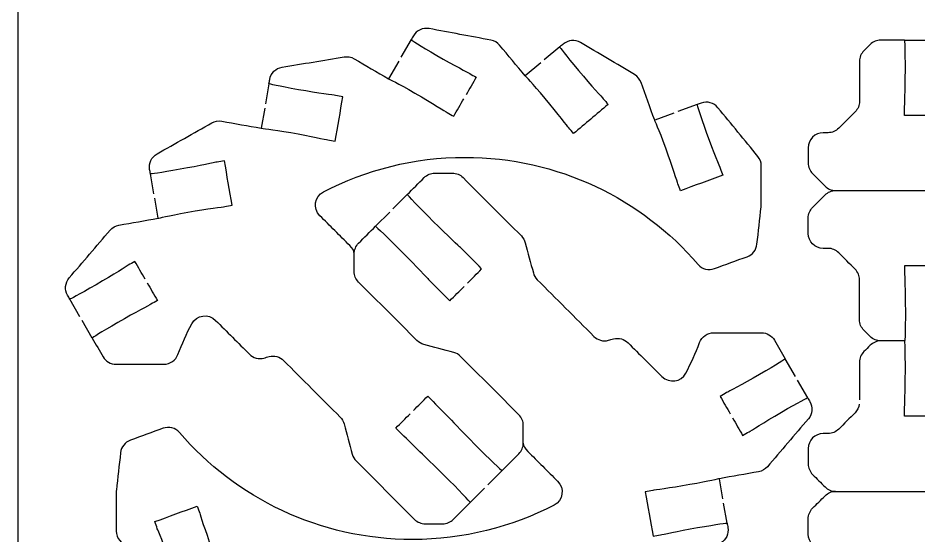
# Model space of a CAD drawing. Extents: x 5 to 405, y 225 to 445.
# Drawn here: x 5 to 65.3, y 380.1 to 414.6 of the extents above; entities that cross this region are included whole.
import ezdxf

# ---------------------------------------------------------------- set-up
doc = ezdxf.new("R2010")
doc.units = 0
doc.header["$MEASUREMENT"] = 0
doc.layers.add('DEFAULT', color=18, linetype='CONTINUOUS')

msp = doc.modelspace()

# ---------------------------------------------------------------- linework, layer by layer
at = {"layer": 'DEFAULT', "color": 1}
for points in [[(5, 237.15), (5, 432.85)], [(31.155, 413.126), (30.481, 411.955)], [(63.996, 413.094), (65.347, 413.094)], [(41.05, 412.643), (40.017, 411.775)], [(30.329, 411.694), (29.655, 410.526)], [(39.784, 411.581), (38.75, 410.713)], [(21.693, 410.194), (21.457, 408.864)], [(21.408, 408.568), (21.171, 407.238)], [(50.184, 408.804), (48.914, 408.342)], [(48.631, 408.24), (47.365, 407.778)], [(14.034, 402.874), (13.802, 404.204)], [(14.32, 401.248), (14.087, 402.578)], [(30.901, 402.832), (29.948, 401.876)], [(29.733, 401.664), (28.781, 400.712)], [(9.11, 394.704), (8.436, 395.875)], [(9.935, 393.275), (9.261, 394.446)], [(56.728, 390.735), (56.054, 391.903)], [(57.553, 389.306), (56.879, 390.474)], [(37.208, 384.47), (36.256, 383.514)], [(51.902, 382.6), (51.669, 383.93)], [(36.041, 383.302), (35.088, 382.35)], [(52.187, 380.977), (51.955, 382.307)]]:
    msp.add_lwpolyline(points, dxfattribs=at)
for points, knots in [([(31.306, 388.463), (31.624, 388.782), (31.941, 389.101), (32.259, 389.419), (32.729, 388.949), (33.2, 388.479), (33.67, 388.008), (33.762, 387.917), (34.429, 387.183), (35.406, 386.202), (36.372, 385.235), (37.173, 384.47), (37.208, 384.47), (37.582, 384.844), (37.956, 385.218), (38.33, 385.592), (38.517, 385.779), (38.62, 386.033), (38.623, 386.297), (38.623, 386.688), (38.623, 387.078), (38.623, 387.468), (38.623, 387.737), (38.517, 387.991), (38.33, 388.178), (37.036, 389.472), (35.741, 390.767), (34.446, 392.062), (34.323, 392.189), (34.167, 392.277), (33.998, 392.323), (33.329, 392.501), (32.66, 392.68), (31.991, 392.859), (31.822, 392.905), (31.666, 392.997), (31.543, 393.12), (30.248, 394.415), (28.953, 395.709), (27.659, 397.004), (27.468, 397.191), (27.362, 397.445), (27.366, 397.713), (27.366, 398.104), (27.366, 398.494), (27.366, 398.884), (27.366, 399.089), (27.26, 399.244), (27.073, 399.431), (26.41, 400.093), (25.747, 400.755), (25.083, 401.417), (24.611, 401.89), (24.72, 402.694), (25.316, 403.005), (28.135, 404.469), (31.342, 405.298), (34.735, 405.298), (40.941, 405.298), (46.501, 402.539), (50.254, 398.179), (50.522, 397.865), (50.96, 397.759), (51.344, 397.9), (52.07, 398.165), (52.795, 398.429), (53.521, 398.694), (53.877, 398.824), (54.131, 399.145), (54.174, 399.523), (54.266, 400.354), (54.359, 401.186), (54.452, 402.017), (54.452, 402.038), (54.456, 402.059), (54.456, 402.081), (54.456, 402.964), (54.456, 403.847), (54.456, 404.73), (54.456, 404.963), (54.378, 405.189), (54.23, 405.365), (53.344, 406.443), (52.459, 407.522), (51.574, 408.6), (51.305, 408.928), (50.857, 409.048), (50.459, 408.903), (50.367, 408.87), (50.275, 408.837), (50.184, 408.804), (50.159, 408.794), (50.349, 408.208), (50.822, 406.907), (51.295, 405.608), (51.679, 404.695), (51.725, 404.575), (51.782, 404.418), (51.838, 404.262), (51.895, 404.105), (50.955, 403.763), (50.015, 403.421), (49.076, 403.079), (49.019, 403.235), (48.963, 403.392), (48.907, 403.548), (48.864, 403.668), (48.571, 404.617), (48.099, 405.915), (47.622, 407.213), (47.39, 407.711), (47.365, 407.778), (47.063, 408.61), (46.76, 409.443), (46.458, 410.276), (46.381, 410.494), (46.225, 410.678), (46.028, 410.798), (44.827, 411.507), (43.627, 412.216), (42.426, 412.925), (42.063, 413.14), (41.601, 413.101), (41.276, 412.83), (41.201, 412.767), (41.125, 412.705), (41.05, 412.643), (41.029, 412.625), (41.41, 412.138), (42.299, 411.076), (43.188, 410.018), (43.862, 409.291), (43.943, 409.193), (44.05, 409.066), (44.157, 408.939), (44.264, 408.812), (43.498, 408.169), (42.733, 407.527), (41.967, 406.885), (41.86, 407.012), (41.753, 407.139), (41.646, 407.266), (41.565, 407.365), (40.966, 408.155), (40.077, 409.214), (39.188, 410.272), (38.799, 410.66), (38.754, 410.717), (38.184, 411.395), (37.615, 412.074), (37.046, 412.752), (36.894, 412.928), (36.69, 413.048), (36.464, 413.091), (35.093, 413.347), (33.722, 413.603), (32.351, 413.86), (31.934, 413.937), (31.515, 413.747), (31.303, 413.38), (31.254, 413.295), (31.204, 413.211), (31.155, 413.122), (31.176, 413.08), (31.705, 412.749), (32.862, 412.082), (34.062, 411.39), (34.944, 410.939), (35.053, 410.875), (35.198, 410.792), (35.342, 410.708), (35.487, 410.625), (35.262, 410.236), (35.038, 409.846), (34.813, 409.457)], [0, 0, 0, 0, 3.825454, 3.825454, 3.825454, 9.482308, 9.482308, 9.482308, 10.482308, 10.482308, 10.482308, 11.482308, 11.482308, 11.482308, 15.979508, 15.979508, 15.979508, 16.979508, 16.979508, 16.979508, 20.299508, 20.299508, 20.299508, 21.299508, 21.299508, 21.299508, 36.869999, 36.869999, 36.869999, 37.869999, 37.869999, 37.869999, 43.759524, 43.759524, 43.759524, 44.759524, 44.759524, 44.759524, 60.330015, 60.330015, 60.330015, 61.330015, 61.330015, 61.330015, 64.650015, 64.650015, 64.650015, 65.650015, 65.650015, 65.650015, 73.619111, 73.619111, 73.619111, 74.619111, 74.619111, 74.619111, 75.619111, 75.619111, 75.619111, 76.619111, 76.619111, 76.619111, 77.619111, 77.619111, 77.619111, 84.186561, 84.186561, 84.186561, 85.186561, 85.186561, 85.186561, 92.300562, 92.300562, 92.300562, 93.300562, 93.300562, 93.300562, 100.810562, 100.810562, 100.810562, 101.810562, 101.810562, 101.810562, 113.676049, 113.676049, 113.676049, 114.676049, 114.676049, 114.676049, 115.504783, 115.504783, 115.504783, 116.504783, 116.504783, 116.504783, 117.504783, 117.504783, 117.504783, 118.91875, 118.91875, 118.91875, 127.422172, 127.422172, 127.422172, 128.836138, 128.836138, 128.836138, 129.836138, 129.836138, 129.836138, 130.836138, 130.836138, 130.836138, 138.368157, 138.368157, 138.368157, 139.368157, 139.368157, 139.368157, 151.225855, 151.225855, 151.225855, 152.225855, 152.225855, 152.225855, 153.056818, 153.056818, 153.056818, 154.056818, 154.056818, 154.056818, 155.056818, 155.056818, 155.056818, 156.469086, 156.469086, 156.469086, 164.965656, 164.965656, 164.965656, 166.377923, 166.377923, 166.377923, 167.377923, 167.377923, 167.377923, 168.377923, 168.377923, 168.377923, 175.909092, 175.909092, 175.909092, 176.909092, 176.909092, 176.909092, 188.771132, 188.771132, 188.771132, 189.771132, 189.771132, 189.771132, 190.614679, 190.614679, 190.614679, 191.614679, 191.614679, 191.614679, 192.614679, 192.614679, 192.614679, 194.03489, 194.03489, 194.03489, 197.856434, 197.856434, 197.856434, 197.856434]), ([(65.347, 408.092), (64.898, 408.092), (64.448, 408.092), (63.999, 408.092), (63.999, 408.259), (63.999, 408.426), (63.999, 408.593), (63.999, 408.72), (64.049, 409.711), (64.049, 411.094), (64.049, 412.477), (64.024, 413.094), (63.999, 413.094), (63.47, 413.094), (62.941, 413.094), (62.412, 413.094), (62.147, 413.094), (61.893, 412.989), (61.706, 412.802), (61.567, 412.663), (61.429, 412.524), (61.29, 412.385), (61.103, 412.198), (60.997, 411.944), (60.997, 411.676), (60.997, 410.793), (60.997, 409.91), (60.997, 409.027), (60.997, 408.762), (60.891, 408.508), (60.704, 408.321), (60.341, 407.958), (59.978, 407.595), (59.614, 407.231), (59.427, 407.044), (59.173, 406.938), (58.905, 406.938), (58.798, 406.938), (58.691, 406.938), (58.584, 406.938), (58.034, 406.938), (57.586, 406.49), (57.586, 405.936), (57.586, 405.598), (57.586, 405.259), (57.586, 404.92), (57.586, 404.656), (57.692, 404.402), (57.879, 404.215), (58.154, 403.939), (58.429, 403.662), (58.704, 403.386), (58.891, 403.199), (59.145, 403.093), (59.41, 403.093)], [0, 0, 0, 0, 3.82, 3.82, 3.82, 5.24, 5.24, 5.24, 6.24, 6.24, 6.24, 7.24, 7.24, 7.24, 11.74, 11.74, 11.74, 12.74, 12.74, 12.74, 14.408772, 14.408772, 14.408772, 15.408772, 15.408772, 15.408772, 22.918772, 22.918772, 22.918772, 23.918772, 23.918772, 23.918772, 28.288692, 28.288692, 28.288692, 29.288692, 29.288692, 29.288692, 30.198692, 30.198692, 30.198692, 31.198692, 31.198692, 31.198692, 34.078692, 34.078692, 34.078692, 35.078692, 35.078692, 35.078692, 38.39503, 38.39503, 38.39503, 39.39503, 39.39503, 39.39503, 39.39503]), ([(13.445, 397.205), (13.22, 397.596), (12.994, 397.986), (12.768, 398.376), (12.623, 398.293), (12.479, 398.209), (12.334, 398.126), (12.225, 398.062), (11.392, 397.523), (10.193, 396.831), (8.997, 396.14), (8.45, 395.85), (8.436, 395.875), (8.388, 395.959), (8.339, 396.042), (8.291, 396.126), (8.08, 396.493), (8.122, 396.955), (8.397, 397.279), (9.305, 398.338), (10.213, 399.396), (11.121, 400.454), (11.272, 400.631), (11.48, 400.747), (11.706, 400.789), (12.577, 400.943), (13.449, 401.097), (14.32, 401.252), (14.391, 401.262), (14.923, 401.407), (16.285, 401.647), (17.647, 401.887), (18.631, 402.01), (18.755, 402.031), (18.919, 402.061), (19.084, 402.09), (19.249, 402.119), (19.074, 403.104), (18.9, 404.088), (18.726, 405.072), (18.563, 405.044), (18.399, 405.016), (18.236, 404.987), (18.109, 404.963), (17.142, 404.744), (15.781, 404.504), (14.419, 404.264), (13.805, 404.176), (13.802, 404.204), (13.785, 404.3), (13.769, 404.395), (13.752, 404.49), (13.678, 404.91), (13.876, 405.326), (14.246, 405.534), (15.461, 406.219), (16.676, 406.903), (17.89, 407.587), (18.091, 407.7), (18.328, 407.743), (18.554, 407.7), (19.426, 407.547), (20.299, 407.395), (21.171, 407.242), (21.242, 407.228), (21.789, 407.182), (23.15, 406.942), (24.512, 406.702), (25.479, 406.483), (25.606, 406.459), (25.769, 406.43), (25.932, 406.402), (26.096, 406.374), (26.27, 407.358), (26.444, 408.342), (26.618, 409.327), (26.453, 409.355), (26.289, 409.383), (26.124, 409.411), (26.001, 409.436), (25.016, 409.559), (23.655, 409.799), (22.3, 410.039), (21.693, 410.166), (21.693, 410.194), (21.711, 410.29), (21.729, 410.385), (21.746, 410.48), (21.817, 410.9), (22.148, 411.225), (22.568, 411.295), (23.943, 411.522), (25.317, 411.749), (26.692, 411.976), (26.921, 412.015), (27.154, 411.972), (27.355, 411.856), (28.122, 411.414), (28.889, 410.972), (29.655, 410.53), (29.719, 410.494), (30.216, 410.261), (31.412, 409.57), (32.612, 408.879), (33.444, 408.342), (33.554, 408.279), (33.698, 408.195), (33.843, 408.112), (33.988, 408.028), (34.212, 408.418), (34.437, 408.807), (34.661, 409.196)], [0, 0, 0, 0, 3.835205, 3.835205, 3.835205, 5.255417, 5.255417, 5.255417, 6.255417, 6.255417, 6.255417, 7.255417, 7.255417, 7.255417, 8.075295, 8.075295, 8.075295, 9.075295, 9.075295, 9.075295, 20.932714, 20.932714, 20.932714, 21.932714, 21.932714, 21.932714, 29.45762, 29.45762, 29.45762, 30.45762, 30.45762, 30.45762, 31.45762, 31.45762, 31.45762, 32.879766, 32.879766, 32.879766, 41.379607, 41.379607, 41.379607, 42.790174, 42.790174, 42.790174, 43.790174, 43.790174, 43.790174, 44.790174, 44.790174, 44.790174, 45.612184, 45.612184, 45.612184, 46.612184, 46.612184, 46.612184, 58.468883, 58.468883, 58.468883, 59.468883, 59.468883, 59.468883, 67.001903, 67.001903, 67.001903, 68.001903, 68.001903, 68.001903, 69.001903, 69.001903, 69.001903, 70.41247, 70.41247, 70.41247, 78.912312, 78.912312, 78.912312, 80.332734, 80.332734, 80.332734, 81.332734, 81.332734, 81.332734, 82.332734, 82.332734, 82.332734, 83.156506, 83.156506, 83.156506, 84.156506, 84.156506, 84.156506, 96.004755, 96.004755, 96.004755, 97.004755, 97.004755, 97.004755, 104.531241, 104.531241, 104.531241, 105.531241, 105.531241, 105.531241, 106.531241, 106.531241, 106.531241, 107.951453, 107.951453, 107.951453, 111.772997, 111.772997, 111.772997, 111.772997]), ([(34.898, 396.926), (35.215, 397.245), (35.533, 397.564), (35.85, 397.882), (35.38, 398.353), (34.909, 398.823), (34.439, 399.294), (34.347, 399.385), (33.614, 400.052), (32.633, 401.029), (31.67, 401.992), (30.901, 402.79), (30.901, 402.832), (31.276, 403.206), (31.651, 403.58), (32.026, 403.954), (32.213, 404.141), (32.467, 404.247), (32.732, 404.247), (33.121, 404.248), (33.51, 404.249), (33.899, 404.25), (34.164, 404.25), (34.421, 404.144), (34.608, 403.957), (35.903, 402.661), (37.198, 401.366), (38.493, 400.07), (38.616, 399.943), (38.704, 399.791), (38.75, 399.622), (38.93, 398.951), (39.11, 398.281), (39.29, 397.611), (39.336, 397.442), (39.427, 397.283), (39.551, 397.159), (40.808, 395.905), (42.065, 394.65), (43.322, 393.395), (43.573, 393.141), (43.943, 393.042), (44.289, 393.134), (44.402, 393.165), (44.514, 393.195), (44.627, 393.226), (44.973, 393.321), (45.343, 393.222), (45.594, 392.968), (46.345, 392.219), (47.097, 391.47), (47.848, 390.721), (48.321, 390.245), (49.129, 390.358), (49.436, 390.954), (49.778, 391.61), (50.081, 392.287), (50.353, 392.982), (50.501, 393.374), (50.872, 393.639), (51.291, 393.639), (52.352, 393.639), (53.413, 393.639), (54.473, 393.639), (54.83, 393.639), (55.161, 393.448), (55.338, 393.138), (55.576, 392.726), (55.815, 392.314), (56.054, 391.903), (56.054, 391.875), (55.532, 391.543), (54.346, 390.859), (53.147, 390.167), (52.265, 389.716), (52.156, 389.652), (52.011, 389.569), (51.866, 389.485), (51.722, 389.402), (51.946, 389.012), (52.171, 388.623), (52.396, 388.234)], [0, 0, 0, 0, 3.825454, 3.825454, 3.825454, 9.482308, 9.482308, 9.482308, 10.482308, 10.482308, 10.482308, 11.482308, 11.482308, 11.482308, 15.986584, 15.986584, 15.986584, 16.986584, 16.986584, 16.986584, 20.296599, 20.296599, 20.296599, 21.296599, 21.296599, 21.296599, 36.874163, 36.874163, 36.874163, 37.874163, 37.874163, 37.874163, 43.775934, 43.775934, 43.775934, 44.775934, 44.775934, 44.775934, 59.879742, 59.879742, 59.879742, 60.879742, 60.879742, 60.879742, 61.874327, 61.874327, 61.874327, 62.874327, 62.874327, 62.874327, 71.897021, 71.897021, 71.897021, 72.897021, 72.897021, 72.897021, 73.897021, 73.897021, 73.897021, 74.897021, 74.897021, 74.897021, 83.917021, 83.917021, 83.917021, 84.917021, 84.917021, 84.917021, 88.963118, 88.963118, 88.963118, 89.963118, 89.963118, 89.963118, 90.963118, 90.963118, 90.963118, 92.383329, 92.383329, 92.383329, 96.204873, 96.204873, 96.204873, 96.204873]), ([(65.347, 398.094), (64.898, 398.094), (64.449, 398.094), (64, 398.094), (64, 397.927), (64, 397.76), (64, 397.593), (64, 397.466), (64.049, 396.474), (64.049, 395.092), (64.049, 393.709), (64.024, 393.091), (64, 393.091), (63.471, 393.091), (62.941, 393.091), (62.412, 393.091), (62.148, 393.091), (61.894, 393.197), (61.707, 393.384), (61.568, 393.523), (61.429, 393.662), (61.29, 393.8), (61.103, 393.987), (60.998, 394.241), (60.998, 394.506), (60.998, 395.389), (60.998, 396.272), (60.998, 397.155), (60.998, 397.423), (60.892, 397.677), (60.705, 397.864), (60.341, 398.228), (59.978, 398.591), (59.615, 398.955), (59.428, 399.141), (59.174, 399.247), (58.906, 399.247), (58.799, 399.247), (58.692, 399.247), (58.585, 399.247), (58.034, 399.247), (57.586, 399.695), (57.586, 400.246), (57.586, 400.586), (57.586, 400.925), (57.586, 401.265), (57.586, 401.53), (57.692, 401.784), (57.879, 401.971), (58.154, 402.246), (58.429, 402.521), (58.705, 402.796), (58.892, 402.987), (59.146, 403.093), (59.41, 403.093), (61.389, 403.093), (63.368, 403.093), (65.347, 403.093)], [0, 0, 0, 0, 3.82, 3.82, 3.82, 5.24, 5.24, 5.24, 6.24, 6.24, 6.24, 7.24, 7.24, 7.24, 11.74, 11.74, 11.74, 12.74, 12.74, 12.74, 14.408772, 14.408772, 14.408772, 15.408772, 15.408772, 15.408772, 22.918772, 22.918772, 22.918772, 23.918772, 23.918772, 23.918772, 28.288692, 28.288692, 28.288692, 29.288692, 29.288692, 29.288692, 30.198692, 30.198692, 30.198692, 31.198692, 31.198692, 31.198692, 34.088692, 34.088692, 34.088692, 35.088692, 35.088692, 35.088692, 38.397952, 38.397952, 38.397952, 39.397952, 39.397952, 39.397952, 56.227952, 56.227952, 56.227952, 56.227952]), ([(27.366, 398.884), (27.369, 399.149), (27.472, 399.403), (27.659, 399.59), (28.033, 399.964), (28.407, 400.338), (28.781, 400.712), (28.816, 400.712), (29.617, 399.946), (30.583, 398.98), (31.56, 397.999), (32.227, 397.265), (32.319, 397.173), (32.789, 396.703), (33.26, 396.233), (33.73, 395.762), (34.048, 396.08), (34.365, 396.397), (34.683, 396.715)], [0, 0, 0, 0, 1, 1, 1, 5.497199, 5.497199, 5.497199, 6.497199, 6.497199, 6.497199, 7.497199, 7.497199, 7.497199, 13.154053, 13.154053, 13.154053, 16.97243, 16.97243, 16.97243, 16.97243]), ([(13.593, 396.948), (13.818, 396.558), (14.043, 396.169), (14.267, 395.78), (14.123, 395.696), (13.978, 395.613), (13.833, 395.529), (13.724, 395.466), (12.842, 395.014), (11.643, 394.323), (10.457, 393.639), (9.935, 393.307), (9.935, 393.279), (10.174, 392.867), (10.413, 392.456), (10.651, 392.044), (10.828, 391.734), (11.159, 391.543), (11.516, 391.543), (12.576, 391.543), (13.637, 391.543), (14.698, 391.543), (15.117, 391.543), (15.488, 391.808), (15.636, 392.199), (15.908, 392.894), (16.211, 393.572), (16.553, 394.228), (16.86, 394.824), (17.668, 394.937), (18.141, 394.461), (18.892, 393.711), (19.644, 392.962), (20.395, 392.213), (20.646, 391.959), (21.016, 391.861), (21.362, 391.956), (21.475, 391.986), (21.587, 392.017), (21.7, 392.048), (22.046, 392.139), (22.416, 392.04), (22.667, 391.786), (23.924, 390.532), (25.181, 389.277), (26.438, 388.022), (26.562, 387.899), (26.653, 387.74), (26.699, 387.571), (26.879, 386.901), (27.059, 386.23), (27.239, 385.56), (27.285, 385.391), (27.373, 385.239), (27.496, 385.112), (28.791, 383.816), (30.086, 382.52), (31.381, 381.224), (31.568, 381.037), (31.825, 380.932), (32.09, 380.932), (32.479, 380.933), (32.868, 380.934), (33.257, 380.935), (33.522, 380.935), (33.776, 381.041), (33.963, 381.228), (34.338, 381.602), (34.713, 381.976), (35.088, 382.35), (35.088, 382.392), (34.319, 383.189), (33.356, 384.152), (32.375, 385.13), (31.642, 385.796), (31.55, 385.888), (31.079, 386.358), (30.609, 386.829), (30.139, 387.299), (30.456, 387.617), (30.774, 387.934), (31.091, 388.252)], [0, 0, 0, 0, 3.821544, 3.821544, 3.821544, 5.241755, 5.241755, 5.241755, 6.241755, 6.241755, 6.241755, 7.241755, 7.241755, 7.241755, 11.287852, 11.287852, 11.287852, 12.287852, 12.287852, 12.287852, 21.307852, 21.307852, 21.307852, 22.307852, 22.307852, 22.307852, 23.307852, 23.307852, 23.307852, 24.307852, 24.307852, 24.307852, 33.330546, 33.330546, 33.330546, 34.330546, 34.330546, 34.330546, 35.325131, 35.325131, 35.325131, 36.325131, 36.325131, 36.325131, 51.428939, 51.428939, 51.428939, 52.428939, 52.428939, 52.428939, 58.33071, 58.33071, 58.33071, 59.33071, 59.33071, 59.33071, 74.908274, 74.908274, 74.908274, 75.908274, 75.908274, 75.908274, 79.218289, 79.218289, 79.218289, 80.218289, 80.218289, 80.218289, 84.722565, 84.722565, 84.722565, 85.722565, 85.722565, 85.722565, 86.722565, 86.722565, 86.722565, 92.379419, 92.379419, 92.379419, 96.197795, 96.197795, 96.197795, 96.197795]), ([(62.412, 393.092), (62.147, 393.092), (61.893, 392.986), (61.706, 392.799), (61.567, 392.66), (61.429, 392.522), (61.29, 392.383), (61.103, 392.196), (60.997, 391.942), (60.997, 391.674), (60.997, 390.841), (60.997, 390.009), (60.997, 389.176)], [0, 0, 0, 0, 1, 1, 1, 2.668772, 2.668772, 2.668772, 3.668772, 3.668772, 3.668772, 10.748772, 10.748772, 10.748772, 10.748772]), ([(65.347, 388.089), (64.898, 388.089), (64.448, 388.089), (63.999, 388.089), (63.999, 388.256), (63.999, 388.423), (63.999, 388.59), (63.999, 388.717), (64.049, 389.709), (64.049, 391.092), (64.049, 392.474), (64.024, 393.092), (63.999, 393.092)], [0, 0, 0, 0, 3.82, 3.82, 3.82, 5.24, 5.24, 5.24, 6.24, 6.24, 6.24, 7.24, 7.24, 7.24, 7.24]), ([(52.547, 387.973), (52.772, 387.584), (52.996, 387.195), (53.221, 386.805), (53.366, 386.889), (53.51, 386.972), (53.655, 387.056), (53.764, 387.119), (54.597, 387.659), (55.796, 388.35), (56.992, 389.042), (57.539, 389.331), (57.553, 389.306), (57.601, 389.223), (57.65, 389.139), (57.698, 389.056), (57.909, 388.689), (57.867, 388.227), (57.592, 387.902), (56.684, 386.844), (55.776, 385.786), (54.868, 384.727), (54.717, 384.551), (54.509, 384.435), (54.283, 384.392), (53.412, 384.238), (52.54, 384.084), (51.669, 383.93), (51.598, 383.92), (51.066, 383.775), (49.704, 383.535), (48.342, 383.295), (47.358, 383.172), (47.234, 383.15), (47.07, 383.121), (46.905, 383.092), (46.74, 383.062), (46.915, 382.078), (47.089, 381.094), (47.263, 380.11), (47.426, 380.138), (47.589, 380.166), (47.753, 380.194), (47.88, 380.219), (48.847, 380.438), (50.208, 380.678), (51.57, 380.917), (52.184, 381.006), (52.187, 380.977), (52.204, 380.882), (52.22, 380.787), (52.237, 380.692), (52.311, 380.272), (52.113, 379.856), (51.743, 379.647), (50.528, 378.963), (49.313, 378.279), (48.099, 377.594), (47.898, 377.481), (47.661, 377.439), (47.435, 377.481), (46.563, 377.634), (45.69, 377.787), (44.818, 377.94), (44.747, 377.954), (44.2, 378), (42.839, 378.24), (41.477, 378.48), (40.51, 378.698), (40.383, 378.723), (40.22, 378.751), (40.057, 378.78), (39.893, 378.808), (39.719, 377.824), (39.545, 376.839), (39.371, 375.855), (39.536, 375.827), (39.7, 375.799), (39.865, 375.77), (39.988, 375.746), (40.973, 375.622), (42.334, 375.382), (43.689, 375.142), (44.296, 375.015), (44.296, 374.987), (44.278, 374.892), (44.26, 374.797), (44.243, 374.701), (44.172, 374.282), (43.841, 373.957), (43.421, 373.887), (42.046, 373.66), (40.672, 373.433), (39.297, 373.206), (39.068, 373.167), (38.835, 373.209), (38.634, 373.326), (37.867, 373.768), (37.1, 374.21), (36.334, 374.652), (36.27, 374.687), (35.773, 374.92), (34.577, 375.612), (33.377, 376.303), (32.545, 376.839), (32.435, 376.903), (32.291, 376.986), (32.146, 377.07), (32.001, 377.153), (31.777, 376.763), (31.552, 376.372), (31.328, 375.982)], [0, 0, 0, 0, 3.821544, 3.821544, 3.821544, 5.241755, 5.241755, 5.241755, 6.241755, 6.241755, 6.241755, 7.241755, 7.241755, 7.241755, 8.061633, 8.061633, 8.061633, 9.061633, 9.061633, 9.061633, 20.919053, 20.919053, 20.919053, 21.919053, 21.919053, 21.919053, 29.443958, 29.443958, 29.443958, 30.443958, 30.443958, 30.443958, 31.443958, 31.443958, 31.443958, 32.866105, 32.866105, 32.866105, 41.365946, 41.365946, 41.365946, 42.776513, 42.776513, 42.776513, 43.776513, 43.776513, 43.776513, 44.776513, 44.776513, 44.776513, 45.598523, 45.598523, 45.598523, 46.598523, 46.598523, 46.598523, 58.455221, 58.455221, 58.455221, 59.455221, 59.455221, 59.455221, 66.988242, 66.988242, 66.988242, 67.988242, 67.988242, 67.988242, 68.988242, 68.988242, 68.988242, 70.398809, 70.398809, 70.398809, 78.89865, 78.89865, 78.89865, 80.319073, 80.319073, 80.319073, 81.319073, 81.319073, 81.319073, 82.319073, 82.319073, 82.319073, 83.142845, 83.142845, 83.142845, 84.142845, 84.142845, 84.142845, 95.991094, 95.991094, 95.991094, 96.991094, 96.991094, 96.991094, 104.51758, 104.51758, 104.51758, 105.51758, 105.51758, 105.51758, 106.51758, 106.51758, 106.51758, 107.937791, 107.937791, 107.937791, 111.768, 111.768, 111.768, 111.768]), ([(60.983, 388.876), (60.955, 388.664), (60.856, 388.47), (60.704, 388.319), (60.341, 387.955), (59.978, 387.592), (59.614, 387.229), (59.427, 387.042), (59.173, 386.936), (58.905, 386.936), (58.798, 386.936), (58.691, 386.936), (58.584, 386.936), (58.034, 386.936), (57.586, 386.488), (57.586, 385.934), (57.586, 385.595), (57.586, 385.257), (57.586, 384.918), (57.586, 384.653), (57.692, 384.399), (57.879, 384.212), (58.154, 383.936), (58.429, 383.66), (58.704, 383.383), (58.891, 383.196), (59.145, 383.091), (59.41, 383.091)], [0, 0, 0, 0, 1, 1, 1, 5.36992, 5.36992, 5.36992, 6.36992, 6.36992, 6.36992, 7.27992, 7.27992, 7.27992, 8.27992, 8.27992, 8.27992, 11.15992, 11.15992, 11.15992, 12.15992, 12.15992, 12.15992, 15.476258, 15.476258, 15.476258, 16.476258, 16.476258, 16.476258, 16.476258]), ([(38.623, 386.297), (38.623, 386.093), (38.729, 385.937), (38.916, 385.75), (39.579, 385.088), (40.242, 384.426), (40.906, 383.764), (41.378, 383.292), (41.269, 382.487), (40.673, 382.177), (37.854, 380.713), (34.647, 379.884), (31.254, 379.884), (25.048, 379.884), (19.488, 382.642), (15.735, 387.003), (15.467, 387.317), (15.029, 387.423), (14.645, 387.282), (13.919, 387.017), (13.194, 386.752), (12.468, 386.488), (12.112, 386.357), (11.858, 386.036), (11.815, 385.659), (11.723, 384.827), (11.63, 383.996), (11.537, 383.165), (11.537, 383.143), (11.533, 383.122), (11.533, 383.101), (11.533, 382.218), (11.533, 381.335), (11.533, 380.452), (11.533, 380.219), (11.611, 379.993), (11.759, 379.817), (12.645, 378.738), (13.53, 377.66), (14.415, 376.582), (14.684, 376.254), (15.132, 376.134), (15.53, 376.278), (15.622, 376.311), (15.714, 376.344), (15.805, 376.377), (15.83, 376.388), (15.64, 376.973), (15.167, 378.275), (14.694, 379.573), (14.31, 380.487), (14.264, 380.607), (14.207, 380.763), (14.151, 380.92), (14.094, 381.076), (15.034, 381.418), (15.974, 381.761), (16.913, 382.103), (16.97, 381.946), (17.026, 381.79), (17.082, 381.634), (17.125, 381.514), (17.418, 380.565), (17.89, 379.266), (18.367, 377.968), (18.599, 377.471), (18.624, 377.404), (18.926, 376.571), (19.229, 375.739), (19.531, 374.906), (19.608, 374.687), (19.764, 374.504), (19.961, 374.384), (21.162, 373.675), (22.362, 372.966), (23.563, 372.257), (23.926, 372.042), (24.388, 372.08), (24.713, 372.352), (24.788, 372.414), (24.864, 372.477), (24.939, 372.539), (24.96, 372.557), (24.579, 373.043), (23.69, 374.105), (22.801, 375.164), (22.127, 375.89), (22.046, 375.989), (21.939, 376.116), (21.832, 376.243), (21.725, 376.37), (22.491, 377.012), (23.256, 377.654), (24.022, 378.296), (24.129, 378.169), (24.236, 378.042), (24.343, 377.915), (24.424, 377.816), (25.023, 377.026), (25.912, 375.968), (26.801, 374.91), (27.19, 374.522), (27.235, 374.465), (27.805, 373.787), (28.374, 373.108), (28.943, 372.43), (29.095, 372.253), (29.299, 372.133), (29.525, 372.091), (30.896, 371.835), (32.267, 371.578), (33.638, 371.322), (34.055, 371.244), (34.474, 371.435), (34.686, 371.802), (34.735, 371.886), (34.785, 371.971), (34.834, 372.059), (34.813, 372.101), (34.284, 372.433), (33.127, 373.1), (31.927, 373.791), (31.045, 374.243), (30.936, 374.306), (30.791, 374.39), (30.647, 374.473), (30.502, 374.557), (30.727, 374.946), (30.951, 375.335), (31.176, 375.725)], [0, 0, 0, 0, 1, 1, 1, 8.969097, 8.969097, 8.969097, 9.969097, 9.969097, 9.969097, 10.969097, 10.969097, 10.969097, 11.969097, 11.969097, 11.969097, 12.969097, 12.969097, 12.969097, 19.536547, 19.536547, 19.536547, 20.536547, 20.536547, 20.536547, 27.650547, 27.650547, 27.650547, 28.650547, 28.650547, 28.650547, 36.160547, 36.160547, 36.160547, 37.160547, 37.160547, 37.160547, 49.026035, 49.026035, 49.026035, 50.026035, 50.026035, 50.026035, 50.854769, 50.854769, 50.854769, 51.854769, 51.854769, 51.854769, 52.854769, 52.854769, 52.854769, 54.268735, 54.268735, 54.268735, 62.772158, 62.772158, 62.772158, 64.186124, 64.186124, 64.186124, 65.186124, 65.186124, 65.186124, 66.186124, 66.186124, 66.186124, 73.718142, 73.718142, 73.718142, 74.718142, 74.718142, 74.718142, 86.57584, 86.57584, 86.57584, 87.57584, 87.57584, 87.57584, 88.406803, 88.406803, 88.406803, 89.406803, 89.406803, 89.406803, 90.406803, 90.406803, 90.406803, 91.819071, 91.819071, 91.819071, 100.315641, 100.315641, 100.315641, 101.727908, 101.727908, 101.727908, 102.727908, 102.727908, 102.727908, 103.727908, 103.727908, 103.727908, 111.259077, 111.259077, 111.259077, 112.259077, 112.259077, 112.259077, 124.121117, 124.121117, 124.121117, 125.121117, 125.121117, 125.121117, 125.964664, 125.964664, 125.964664, 126.964664, 126.964664, 126.964664, 127.964664, 127.964664, 127.964664, 129.384875, 129.384875, 129.384875, 133.206419, 133.206419, 133.206419, 133.206419]), ([(65.347, 378.091), (64.898, 378.091), (64.449, 378.091), (64, 378.091), (64, 377.924), (64, 377.757), (64, 377.59), (64, 377.463), (64.049, 376.472), (64.049, 375.089), (64.049, 373.706), (64.024, 373.089), (64, 373.089), (63.471, 373.089), (62.941, 373.089), (62.412, 373.089), (62.148, 373.089), (61.894, 373.195), (61.707, 373.382), (61.568, 373.52), (61.429, 373.659), (61.29, 373.798), (61.103, 373.985), (60.998, 374.239), (60.998, 374.504), (60.998, 375.387), (60.998, 376.27), (60.998, 377.153), (60.998, 377.421), (60.892, 377.675), (60.705, 377.862), (60.341, 378.225), (59.978, 378.589), (59.615, 378.952), (59.428, 379.139), (59.174, 379.245), (58.906, 379.245), (58.799, 379.245), (58.692, 379.245), (58.585, 379.245), (58.034, 379.245), (57.586, 379.693), (57.586, 380.243), (57.586, 380.583), (57.586, 380.923), (57.586, 381.263), (57.586, 381.527), (57.692, 381.781), (57.879, 381.968), (58.154, 382.243), (58.429, 382.519), (58.705, 382.794), (58.892, 382.984), (59.146, 383.09), (59.41, 383.09), (61.389, 383.09), (63.368, 383.09), (65.347, 383.09)], [0, 0, 0, 0, 3.82, 3.82, 3.82, 5.24, 5.24, 5.24, 6.24, 6.24, 6.24, 7.24, 7.24, 7.24, 11.74, 11.74, 11.74, 12.74, 12.74, 12.74, 14.408772, 14.408772, 14.408772, 15.408772, 15.408772, 15.408772, 22.918772, 22.918772, 22.918772, 23.918772, 23.918772, 23.918772, 28.288692, 28.288692, 28.288692, 29.288692, 29.288692, 29.288692, 30.198692, 30.198692, 30.198692, 31.198692, 31.198692, 31.198692, 34.088692, 34.088692, 34.088692, 35.088692, 35.088692, 35.088692, 38.397952, 38.397952, 38.397952, 39.397952, 39.397952, 39.397952, 56.227952, 56.227952, 56.227952, 56.227952])]:
    msp.add_open_spline(points, degree=3, knots=knots, dxfattribs=at)

doc.saveas('drawing.dxf')
